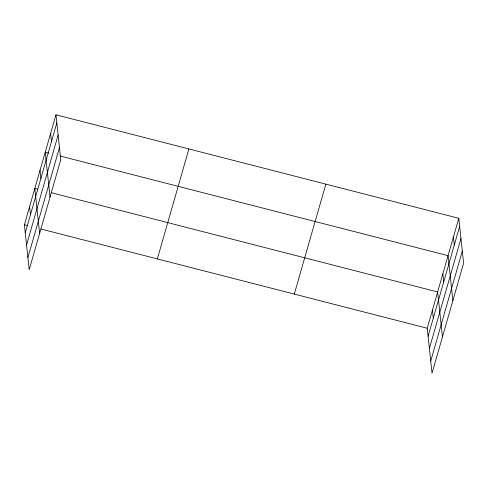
<?xml version="1.0" encoding="UTF-8"?>
<svg xmlns="http://www.w3.org/2000/svg" width="488" height="488" viewBox="0 0 488 488"><rect width="100%" height="100%" fill="white"/><g stroke="black" fill="none" stroke-linecap="round" stroke-linejoin="round"><path stroke-width="0.73" d="M55.968 114.808L60.768 159.759L29.201 269.712L24.4 224.761L55.968 114.808L458.799 218.288L463.6 263.239L432.032 373.192L427.232 328.241L458.799 218.288M25.26 232.825L56.828 122.866M26.559 244.994L58.127 135.042M27.901 257.536L59.469 147.583M157.331 258.914L188.899 148.956M294.294 294.093L325.862 184.141M428.092 336.305L459.659 226.353M429.391 348.481L460.959 238.522M430.733 361.022L462.301 251.064M48.824 153.116L45.232 152.195L50.038 197.14M60.323 156.069L448.063 255.675L452.87 300.62M37.692 189.216L34.819 188.478L39.62 233.429M51.344 192.723L437.644 291.958L442.451 336.909M24.4 224.761L27.273 225.499M40.925 229.006L427.232 328.241M453.431 236.979L454.291 245.043M442.854 273.817L443.714 281.875M432.441 310.1L433.301 318.164M50.599 133.499L51.46 141.563M40.028 170.336L40.888 178.394M29.609 206.619L30.47 214.683"/></g></svg>
